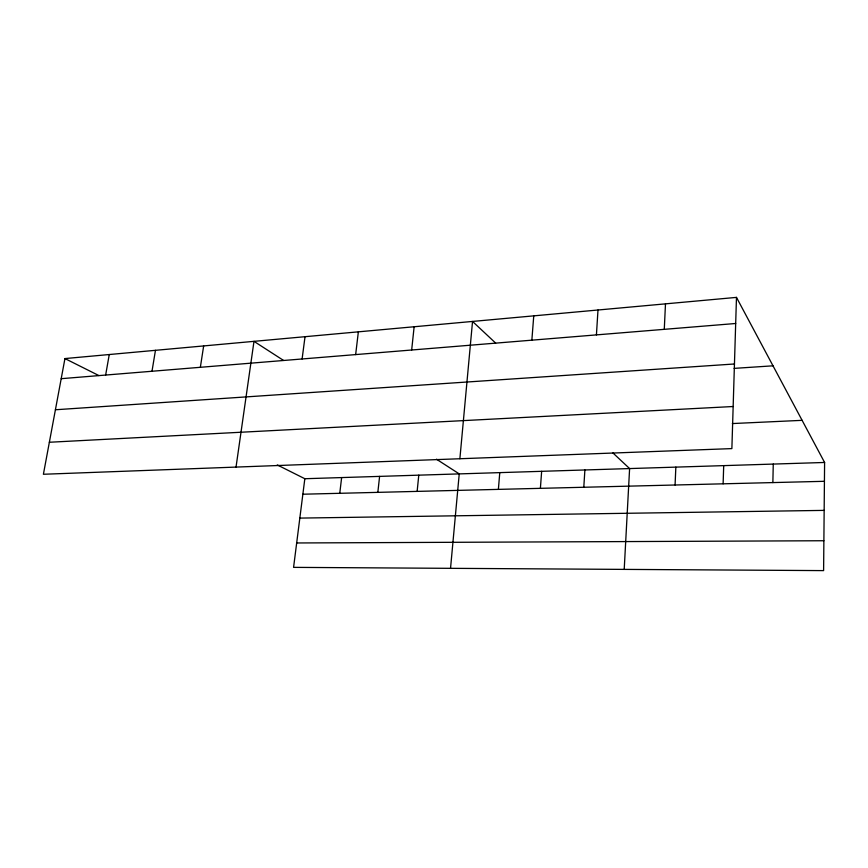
<?xml version="1.0" encoding="UTF-8"?>
<svg xmlns="http://www.w3.org/2000/svg" width="868" height="868" viewBox="0 0 868 868"><rect width="100%" height="100%" fill="white"/><g stroke="black" fill="none" stroke-linecap="round" stroke-linejoin="round"><path stroke-width="1.3" d="M736.476 297.388L731.876 448.604L43.4 474.264L64.948 358.571L736.476 297.388L824.6 462.47L823.602 570.612L293.579 567.368L304.831 478.724L277.283 464.933M772.867 482.586L773.258 464.076M723.12 483.812L723.706 465.628M675.076 485.006L675.846 467.125M664.28 329.341L665.485 303.854M624.211 569.386L629.604 468.568L612.938 452.955M596.425 334.885L597.987 310.006M583.795 487.263L584.891 469.968M540.395 488.337L541.643 471.324M531.856 340.169L533.755 315.865M498.384 489.378L499.773 472.626M459.877 458.749L472.539 321.442L495.65 343.088M450.535 568.334L459.237 473.895L436.485 459.215M417.139 491.396L418.777 475.165M411.671 350.01L414.134 326.759M377.84 492.362L379.598 476.391M339.768 493.306L341.634 477.574M355.652 354.589L358.354 331.847M302.107 358.972L305.026 336.697M236.031 467.082L253.988 341.352L283.565 360.448M200.356 367.294L203.654 345.941M151.998 371.254L155.459 350.325M105.646 375.052L109.26 354.535M61.205 378.687L735.684 323.493M55.411 409.761L734.458 363.985M734.1 368.379L773.008 365.819M49.357 442.257L733.156 406.517M732.342 423.562L802.108 420.34M304.831 478.724L824.6 462.47M302.867 494.217L824.426 481.306M299.829 518.098L824.155 510.384M296.682 542.967L823.873 540.742M64.948 358.571L98.865 375.562"/></g></svg>
